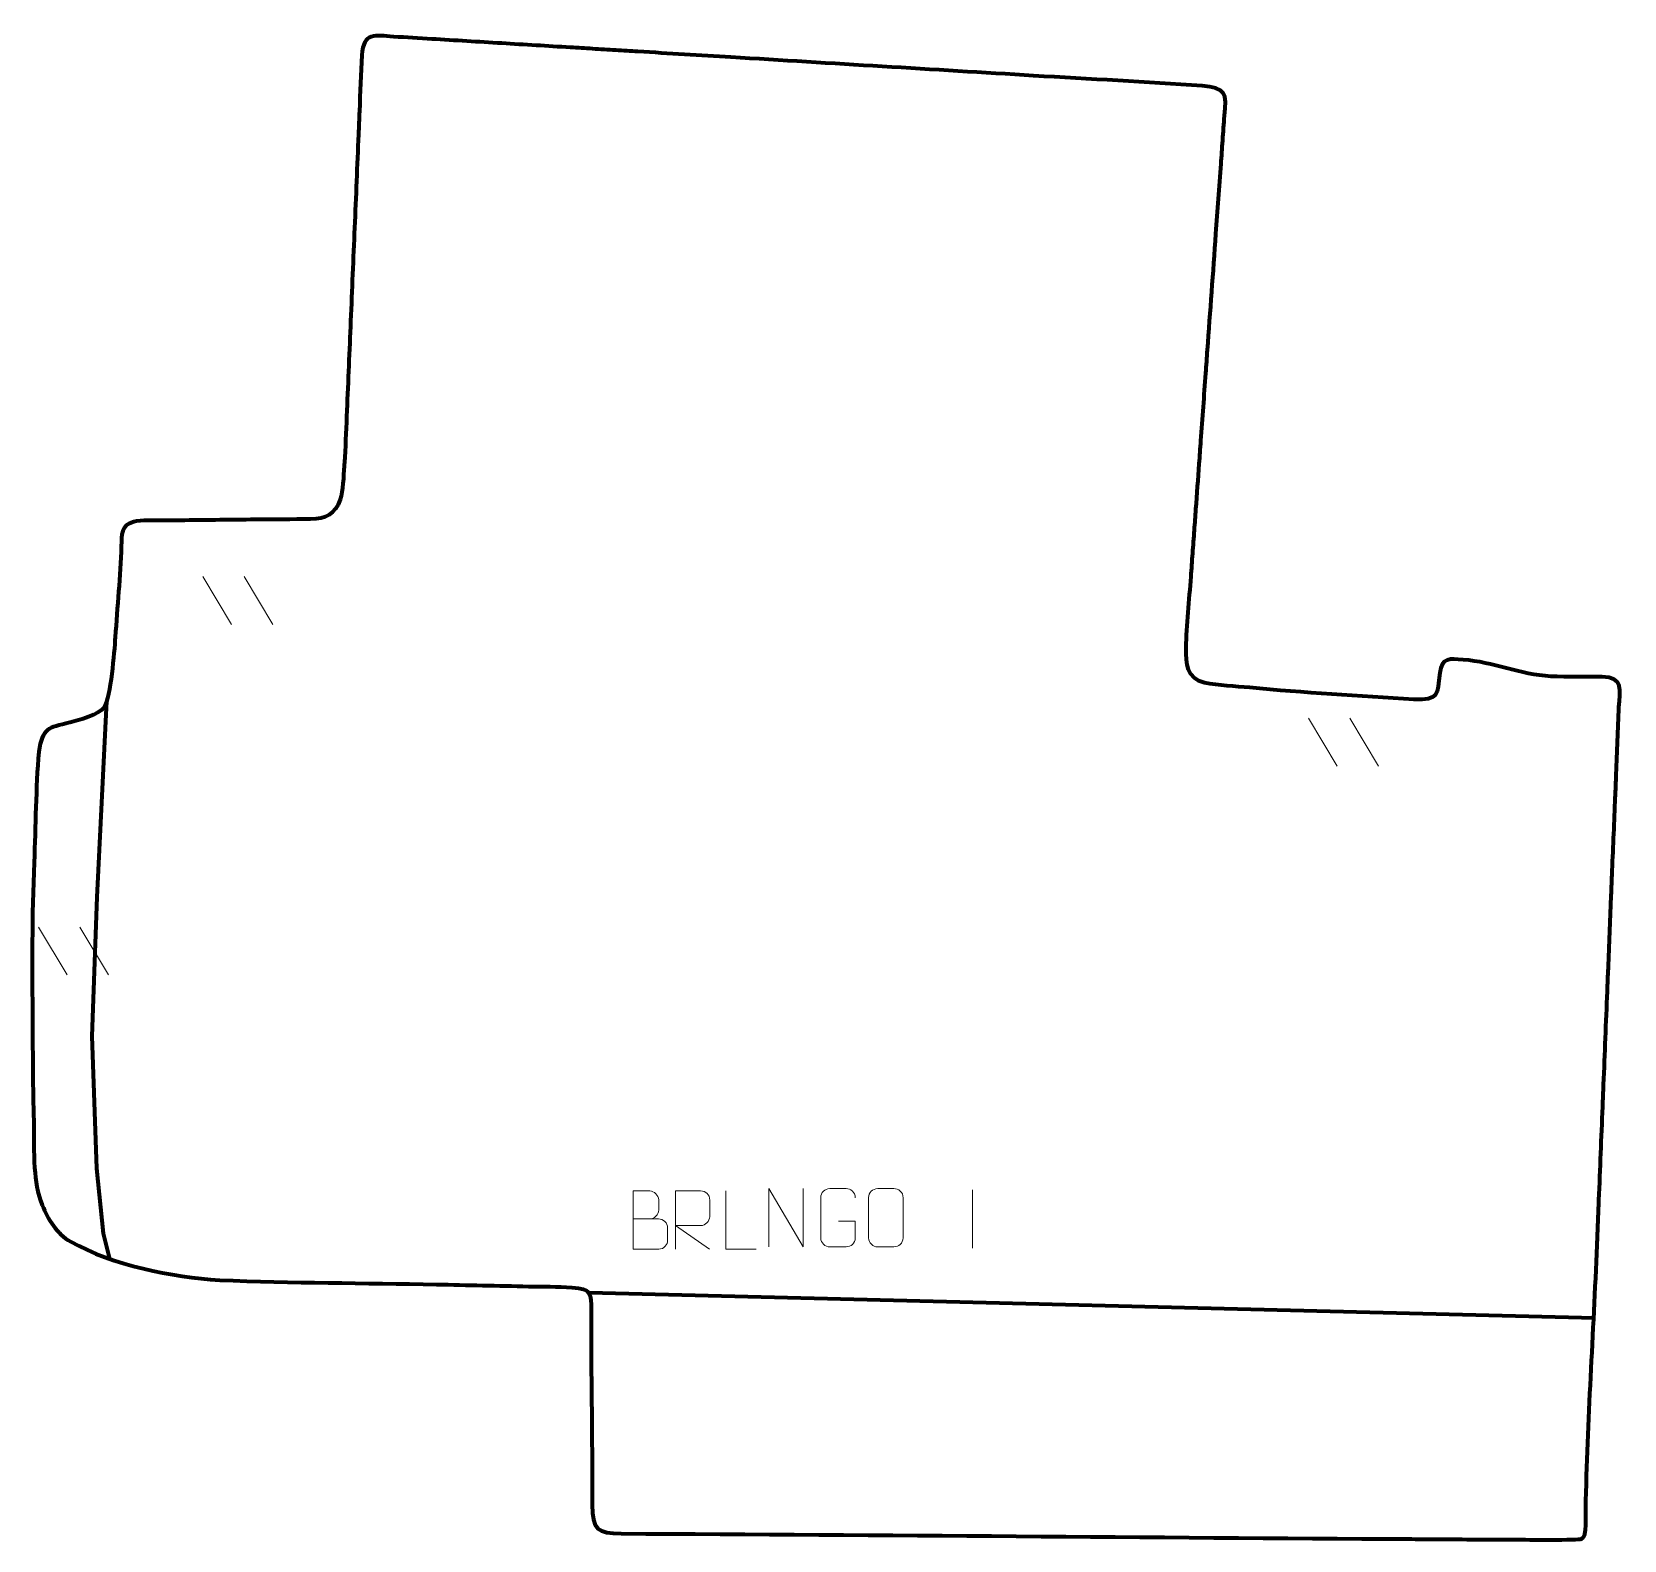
# Model space of a CAD drawing. Header units: millimetres. Extents: x 1321 to 2004, y 239 to 886.
import ezdxf

# ---------------------------------------------------------------- set-up
doc = ezdxf.new("R2010")
doc.units = ezdxf.units.MM
doc.header["$MEASUREMENT"] = 0
doc.layers.add('layer 2', color=7, linetype='Continuous')
doc.layers.add('layer 3', color=7, linetype='Continuous')

msp = doc.modelspace()

# ---------------------------------------------------------------- linework, layer by layer
at = {"layer": 'layer 2', "color": 142, "lineweight": 158}
msp.add_open_spline([(1352.6953, 598.6819), (1352.6953, 598.6819), (1348.5495, 514.7097), (1348.5495, 514.7097), (1348.5495, 514.7097), (1348.5495, 514.7097), (1346.4325, 455.0824), (1346.4325, 455.0824), (1346.4325, 455.0824), (1346.4325, 455.0824), (1348.3729, 398.2776), (1348.3729, 398.2776), (1348.3729, 398.2776), (1348.3729, 398.2776), (1351.1955, 370.4044), (1351.1955, 370.4044), (1351.1955, 370.4044), (1351.1955, 370.4044), (1353.7624, 360.0946), (1353.7624, 360.0946)], degree=3, knots=[0, 0, 0, 0, 0.16666667, 0.16666667, 0.16666667, 0.16666667, 0.33333333, 0.33333333, 0.33333333, 0.33333333, 0.5, 0.5, 0.5, 0.5, 0.66666667, 0.66666667, 0.66666667, 0.66666667, 1, 1, 1, 1], dxfattribs=at)
msp.add_open_spline([(1559.7158, 345.0897), (1559.7158, 345.0897), (1991.2174, 334.2496), (1991.2174, 334.2496)], degree=3, dxfattribs=at)
at = {"layer": 'layer 3', "color": 22, "lineweight": 158}
msp.add_open_spline([(1926.4264, 239.336), (1926.4264, 239.336), (1925.9264, 239.3384), (1925.9264, 239.3384), (1925.9264, 239.3384), (1925.9264, 239.3384), (1925.4259, 239.3417), (1925.4259, 239.3417), (1925.4259, 239.3417), (1921.1078, 239.372), (1916.7896, 239.4009), (1912.4713, 239.4257), (1912.4713, 239.4257), (1799.4801, 240.0682), (1686.4892, 241.2159), (1573.4986, 241.7601), (1573.4986, 241.7601), (1563.3188, 241.8295), (1561.1484, 243.4976), (1561.0114, 254.1226), (1561.0114, 254.1226), (1560.9523, 258.7068), (1561.0949, 263.3566), (1561.0584, 267.9814), (1561.0584, 267.9814), (1560.8765, 291.0774), (1560.5238, 314.2436), (1560.5434, 337.3327), (1560.5434, 337.3327), (1560.5498, 344.8056), (1560.8328, 346.6989), (1552.3142, 347.3055), (1552.3142, 347.3055), (1546.1273, 347.728), (1539.9347, 347.6437), (1533.7385, 347.768), (1533.7385, 347.768), (1520.5895, 348.0471), (1507.4404, 348.3262), (1494.2913, 348.6052), (1494.2913, 348.6052), (1463.3454, 349.2514), (1432.1478, 349.1857), (1401.2493, 350.4933), (1401.2493, 350.4933), (1380.6724, 351.6558), (1355.352, 356.8542), (1337.2676, 366.9471), (1337.2676, 366.9471), (1331.2682, 370.2953), (1327.6461, 376.3628), (1325.102, 382.5594), (1325.102, 382.5594), (1322.9137, 387.8893), (1322.2465, 392.9166), (1321.8066, 398.6055), (1321.8066, 398.6055), (1321.3594, 405.2939), (1321.6354, 412.0473), (1321.444, 418.7542), (1321.444, 418.7542), (1320.9908, 432.7253), (1321.0016, 446.6879), (1320.9358, 460.6637), (1320.9358, 460.6637), (1320.9358, 460.6637), (1320.9327, 461.1614), (1320.9327, 461.1614), (1320.9327, 461.1614), (1320.6855, 484.1697), (1320.6287, 506.5745), (1321.6178, 529.5865), (1321.6178, 529.5865), (1322.2611, 545.2851), (1322.272, 561.3545), (1323.5838, 576.9776), (1323.5838, 576.9776), (1325.1618, 587.3322), (1327.4577, 587.1735), (1336.8819, 589.5981), (1336.8819, 589.5981), (1340.6583, 590.5697), (1349.5363, 592.8407), (1351.6065, 596.0092), (1351.6065, 596.0092), (1354.469, 600.8206), (1355.9273, 619.6203), (1356.3944, 626.2239), (1356.3944, 626.2239), (1357.3097, 639.1334), (1358.4958, 652.3734), (1359.0137, 665.2742), (1359.0137, 665.2742), (1359.2031, 669.991), (1358.6842, 674.1047), (1364.3287, 675.629), (1364.3287, 675.629), (1367.3311, 676.4399), (1373.39, 676.1852), (1376.7087, 676.1962), (1376.7087, 676.1962), (1379.8857, 676.2196), (1383.0624, 676.2416), (1386.2393, 676.2757), (1386.2393, 676.2757), (1396.2617, 676.3859), (1406.2842, 676.4961), (1416.3066, 676.6064), (1416.3066, 676.6064), (1424.2938, 676.6951), (1432.26, 676.703), (1440.2388, 676.7702), (1440.2388, 676.7702), (1446.77, 676.8252), (1450.661, 678.8748), (1452.9345, 685.2798), (1452.9345, 685.2798), (1454.1317, 688.6526), (1454.3287, 695.5248), (1454.6203, 699.3603), (1454.6203, 699.3603), (1454.7095, 700.5335), (1454.7987, 701.7066), (1454.8879, 702.8798), (1454.8879, 702.8798), (1454.8879, 702.8798), (1454.9262, 703.3826), (1454.9262, 703.3826), (1454.9262, 703.3826), (1455.2067, 710.0436), (1455.4871, 716.7047), (1455.7677, 723.3658), (1455.7677, 723.3658), (1456.3076, 736.1883), (1456.8476, 749.0109), (1457.3876, 761.8335), (1457.3876, 761.8335), (1457.6681, 768.4945), (1457.9487, 775.1556), (1458.2291, 781.8167), (1458.2291, 781.8167), (1458.7902, 795.1387), (1459.3511, 808.4609), (1459.9122, 821.7831), (1459.9122, 821.7831), (1460.1926, 828.4441), (1460.4732, 835.1052), (1460.7537, 841.7663), (1460.7537, 841.7663), (1460.8939, 845.0968), (1461.0343, 848.4274), (1461.1745, 851.7579), (1461.1745, 851.7579), (1461.5075, 859.723), (1461.6933, 867.8283), (1462.1866, 875.7696), (1462.1866, 875.7696), (1462.9611, 885.7809), (1467.6412, 884.2176), (1475.9328, 883.6949), (1475.9328, 883.6949), (1481.369, 883.3523), (1486.8116, 883.0292), (1492.2492, 882.6975), (1492.2492, 882.6975), (1502.2358, 882.0893), (1512.2225, 881.4812), (1522.2091, 880.873), (1522.2091, 880.873), (1532.0293, 880.2751), (1541.8495, 879.677), (1551.6697, 879.079), (1551.6697, 879.079), (1554.8321, 878.8865), (1557.9945, 878.6938), (1561.157, 878.5012), (1561.157, 878.5012), (1564.4859, 878.2986), (1567.8147, 878.0959), (1571.1436, 877.8931), (1571.1436, 877.8931), (1574.3061, 877.7005), (1577.4685, 877.508), (1580.6309, 877.3154), (1580.6309, 877.3154), (1593.9464, 876.5046), (1607.262, 875.6937), (1620.5774, 874.8828), (1620.5774, 874.8828), (1663.8529, 872.2475), (1707.1283, 869.6123), (1750.4038, 866.977), (1750.4038, 866.977), (1774.4624, 865.5143), (1798.6218, 864.2987), (1822.6536, 862.5784), (1822.6536, 862.5784), (1832.8898, 861.8457), (1833.3888, 859.4284), (1832.36, 849.8463), (1832.36, 849.8463), (1831.9841, 846.3457), (1831.8118, 842.806), (1831.5623, 839.293), (1831.5623, 839.293), (1831.5623, 839.293), (1831.5496, 839.1192), (1831.5496, 839.1192), (1831.5496, 839.1192), (1831.3079, 835.7952), (1831.0662, 832.4712), (1830.8245, 829.147), (1830.8245, 829.147), (1830.0995, 819.1749), (1829.3744, 809.2028), (1828.6494, 799.2307), (1828.6494, 799.2307), (1827.441, 782.6104), (1826.2326, 765.9902), (1825.0242, 749.3699), (1825.0242, 749.3699), (1824.7825, 746.0459), (1824.5409, 742.7218), (1824.2992, 739.3978), (1824.2992, 739.3978), (1823.5983, 729.758), (1822.8974, 720.1184), (1822.1966, 710.4786), (1822.1966, 710.4786), (1821.9549, 707.1546), (1821.7132, 703.8305), (1821.4716, 700.5065), (1821.4716, 700.5065), (1821.0003, 694.0245), (1820.529, 687.5427), (1820.0578, 681.0608), (1820.0578, 681.0608), (1819.8402, 678.0691), (1819.6227, 675.0775), (1819.4052, 672.0858), (1819.4052, 672.0858), (1819.1636, 668.7618), (1818.9218, 665.4378), (1818.6802, 662.1137), (1818.6802, 662.1137), (1818.4385, 658.7897), (1818.1968, 655.4657), (1817.9551, 652.1416), (1817.9551, 652.1416), (1817.2184, 642.1053), (1816.082, 631.5249), (1815.808, 621.5224), (1815.808, 621.5224), (1815.7291, 614.7), (1816.1228, 608.3318), (1823.752, 606.582), (1823.752, 606.582), (1829.7861, 605.3735), (1836.8877, 605.1384), (1843.1159, 604.5346), (1843.1159, 604.5346), (1866.4334, 602.3215), (1890.111, 600.9599), (1913.503, 599.4664), (1913.503, 599.4664), (1924.5306, 599.1583), (1923.4744, 601.2556), (1924.6531, 610.9038), (1924.6531, 610.9038), (1925.6388, 617.6542), (1928.8353, 616.9203), (1934.6604, 616.5093), (1934.6604, 616.5093), (1947.6068, 615.521), (1958.8602, 610.1047), (1972.2981, 609.3803), (1972.2981, 609.3803), (1979.7335, 609.0266), (1986.9945, 609.3352), (1994.3757, 609.1666), (1994.3757, 609.1666), (2003.76, 608.9522), (2001.9112, 603.3777), (2001.5311, 596.1786), (2001.5311, 596.1786), (2001.0296, 586.6812), (2000.785, 577.164), (2000.3996, 567.6604), (2000.3996, 567.6604), (2000.2565, 564.1606), (2000.1114, 560.6609), (1999.9648, 557.1612), (1999.9648, 557.1612), (1999.9439, 556.6634), (1999.9232, 556.1656), (1999.9025, 555.6677), (1999.9025, 555.6677), (1999.4674, 545.1755), (1999.0121, 534.683), (1998.5867, 524.1907), (1998.5867, 524.1907), (1998.4523, 520.8613), (1998.3179, 517.532), (1998.1834, 514.2028), (1998.1834, 514.2028), (1997.78, 504.2148), (1997.3767, 494.2268), (1996.9733, 484.2389), (1996.9733, 484.2389), (1996.8389, 480.9096), (1996.7045, 477.5802), (1996.57, 474.2509), (1996.57, 474.2509), (1996.0322, 460.9336), (1995.4944, 447.6164), (1994.9567, 434.2991), (1994.9567, 434.2991), (1994.829, 431.1363), (1994.7012, 427.9734), (1994.5735, 424.8106), (1994.5735, 424.8106), (1994.0358, 411.4933), (1993.4979, 398.1761), (1992.9601, 384.8587), (1992.9601, 384.8587), (1992.8324, 381.6959), (1992.7047, 378.5331), (1992.577, 375.3702), (1992.577, 375.3702), (1992.4425, 372.0409), (1992.3096, 368.7115), (1992.1736, 365.3823), (1992.1736, 365.3823), (1990.6006, 327.7167), (1988.1021, 290.0371), (1987.2623, 252.3505), (1987.2623, 252.3505), (1987.2066, 249.8535), (1988.1628, 240.3953), (1985.5258, 239.464), (1985.5258, 239.464), (1984.0176, 238.9314), (1961.2439, 239.1472), (1957.7105, 239.1581), (1957.7105, 239.1581), (1947.2798, 239.178), (1936.8554, 239.282), (1926.4264, 239.336)], degree=3, knots=[0, 0, 0, 0, 0.01136364, 0.01136364, 0.01136364, 0.01136364, 0.02272727, 0.02272727, 0.02272727, 0.02272727, 0.03409091, 0.03409091, 0.03409091, 0.03409091, 0.04545455, 0.04545455, 0.04545455, 0.04545455, 0.05681818, 0.05681818, 0.05681818, 0.05681818, 0.06818182, 0.06818182, 0.06818182, 0.06818182, 0.07954545, 0.07954545, 0.07954545, 0.07954545, 0.09090909, 0.09090909, 0.09090909, 0.09090909, 0.10227273, 0.10227273, 0.10227273, 0.10227273, 0.11363636, 0.11363636, 0.11363636, 0.11363636, 0.125, 0.125, 0.125, 0.125, 0.13636364, 0.13636364, 0.13636364, 0.13636364, 0.14772727, 0.14772727, 0.14772727, 0.14772727, 0.15909091, 0.15909091, 0.15909091, 0.15909091, 0.17045455, 0.17045455, 0.17045455, 0.17045455, 0.18181818, 0.18181818, 0.18181818, 0.18181818, 0.19318182, 0.19318182, 0.19318182, 0.19318182, 0.20454545, 0.20454545, 0.20454545, 0.20454545, 0.21590909, 0.21590909, 0.21590909, 0.21590909, 0.22727273, 0.22727273, 0.22727273, 0.22727273, 0.23863636, 0.23863636, 0.23863636, 0.23863636, 0.25, 0.25, 0.25, 0.25, 0.26136364, 0.26136364, 0.26136364, 0.26136364, 0.27272727, 0.27272727, 0.27272727, 0.27272727, 0.28409091, 0.28409091, 0.28409091, 0.28409091, 0.29545455, 0.29545455, 0.29545455, 0.29545455, 0.30681818, 0.30681818, 0.30681818, 0.30681818, 0.31818182, 0.31818182, 0.31818182, 0.31818182, 0.32954545, 0.32954545, 0.32954545, 0.32954545, 0.34090909, 0.34090909, 0.34090909, 0.34090909, 0.35227273, 0.35227273, 0.35227273, 0.35227273, 0.36363636, 0.36363636, 0.36363636, 0.36363636, 0.375, 0.375, 0.375, 0.375, 0.38636364, 0.38636364, 0.38636364, 0.38636364, 0.39772727, 0.39772727, 0.39772727, 0.39772727, 0.40909091, 0.40909091, 0.40909091, 0.40909091, 0.42045455, 0.42045455, 0.42045455, 0.42045455, 0.43181818, 0.43181818, 0.43181818, 0.43181818, 0.44318182, 0.44318182, 0.44318182, 0.44318182, 0.45454545, 0.45454545, 0.45454545, 0.45454545, 0.46590909, 0.46590909, 0.46590909, 0.46590909, 0.47727273, 0.47727273, 0.47727273, 0.47727273, 0.48863636, 0.48863636, 0.48863636, 0.48863636, 0.5, 0.5, 0.5, 0.5, 0.51136364, 0.51136364, 0.51136364, 0.51136364, 0.52272727, 0.52272727, 0.52272727, 0.52272727, 0.53409091, 0.53409091, 0.53409091, 0.53409091, 0.54545455, 0.54545455, 0.54545455, 0.54545455, 0.55681818, 0.55681818, 0.55681818, 0.55681818, 0.56818182, 0.56818182, 0.56818182, 0.56818182, 0.57954545, 0.57954545, 0.57954545, 0.57954545, 0.59090909, 0.59090909, 0.59090909, 0.59090909, 0.60227273, 0.60227273, 0.60227273, 0.60227273, 0.61363636, 0.61363636, 0.61363636, 0.61363636, 0.625, 0.625, 0.625, 0.625, 0.63636364, 0.63636364, 0.63636364, 0.63636364, 0.64772727, 0.64772727, 0.64772727, 0.64772727, 0.65909091, 0.65909091, 0.65909091, 0.65909091, 0.67045455, 0.67045455, 0.67045455, 0.67045455, 0.68181818, 0.68181818, 0.68181818, 0.68181818, 0.69318182, 0.69318182, 0.69318182, 0.69318182, 0.70454545, 0.70454545, 0.70454545, 0.70454545, 0.71590909, 0.71590909, 0.71590909, 0.71590909, 0.72727273, 0.72727273, 0.72727273, 0.72727273, 0.73863636, 0.73863636, 0.73863636, 0.73863636, 0.75, 0.75, 0.75, 0.75, 0.76136364, 0.76136364, 0.76136364, 0.76136364, 0.77272727, 0.77272727, 0.77272727, 0.77272727, 0.78409091, 0.78409091, 0.78409091, 0.78409091, 0.79545455, 0.79545455, 0.79545455, 0.79545455, 0.80681818, 0.80681818, 0.80681818, 0.80681818, 0.81818182, 0.81818182, 0.81818182, 0.81818182, 0.82954545, 0.82954545, 0.82954545, 0.82954545, 0.84090909, 0.84090909, 0.84090909, 0.84090909, 0.85227273, 0.85227273, 0.85227273, 0.85227273, 0.86363636, 0.86363636, 0.86363636, 0.86363636, 0.875, 0.875, 0.875, 0.875, 0.88636364, 0.88636364, 0.88636364, 0.88636364, 0.89772727, 0.89772727, 0.89772727, 0.89772727, 0.90909091, 0.90909091, 0.90909091, 0.90909091, 0.92045455, 0.92045455, 0.92045455, 0.92045455, 0.93181818, 0.93181818, 0.93181818, 0.93181818, 0.94318182, 0.94318182, 0.94318182, 0.94318182, 0.95454545, 0.95454545, 0.95454545, 0.95454545, 0.96590909, 0.96590909, 0.96590909, 0.96590909, 0.97727273, 0.97727273, 0.97727273, 0.97727273, 1, 1, 1, 1], dxfattribs=at)
at = {"layer": 'layer 3', "color": 250, "lineweight": 9}
for points in [[(1393.9758, 652.1515), (1393.9758, 652.1515), (1406.3401, 631.6072), (1406.3401, 631.6072)], [(1411.7057, 652.1515), (1411.7057, 652.1515), (1424.07, 631.6072), (1424.07, 631.6072)], [(1868.2988, 591.4167), (1868.2988, 591.4167), (1880.6631, 570.8724), (1880.6631, 570.8724)], [(1886.0287, 591.4167), (1886.0287, 591.4167), (1898.393, 570.8724), (1898.393, 570.8724)], [(1323.4203, 501.8682), (1323.4203, 501.8682), (1335.7846, 481.3239), (1335.7846, 481.3239)], [(1341.1502, 501.8682), (1341.1502, 501.8682), (1353.5145, 481.3239), (1353.5145, 481.3239)], [(1724.2338, 389.0994), (1724.2338, 389.0994), (1724.2338, 364.1253), (1724.2338, 364.1253)]]:
    msp.add_open_spline(points, degree=3, dxfattribs=at)
for points, knots in [([(1636.8567, 364.7721), (1636.8567, 364.7721), (1636.8567, 389.7256), (1636.8567, 389.7256), (1636.8567, 389.7256), (1636.8567, 389.7256), (1651.5115, 364.7721), (1651.5115, 364.7721), (1651.5115, 364.7721), (1651.5115, 364.7721), (1651.5115, 389.7256), (1651.5115, 389.7256)], [0, 0, 0, 0, 0.25, 0.25, 0.25, 0.25, 0.5, 0.5, 0.5, 0.5, 1, 1, 1, 1]), ([(1666.7339, 375.7052), (1666.7339, 375.7052), (1673.902, 375.7052), (1673.902, 375.7052), (1673.902, 375.7052), (1673.902, 375.7052), (1673.902, 368.5371), (1673.902, 368.5371), (1673.902, 368.5371), (1673.7623, 366.2137), (1672.0851, 364.7341), (1669.9373, 364.7233), (1669.9373, 364.7233), (1667.6055, 364.7237), (1665.2735, 364.7237), (1662.942, 364.7233), (1662.942, 364.7233), (1661.0171, 364.6179), (1659.0449, 366.5024), (1659.0561, 368.5197), (1659.0561, 368.5197), (1659.0565, 374.2898), (1659.0565, 380.0595), (1659.0561, 385.8288), (1659.0561, 385.8288), (1659.0603, 387.9669), (1660.8071, 389.6861), (1662.9594, 389.6727), (1662.9594, 389.6727), (1665.2851, 389.6727), (1667.6112, 389.6727), (1669.9373, 389.6727), (1669.9373, 389.6727), (1671.884, 389.7081), (1673.8754, 388.2166), (1673.902, 385.7789)], [0, 0, 0, 0, 0.1, 0.1, 0.1, 0.1, 0.2, 0.2, 0.2, 0.2, 0.3, 0.3, 0.3, 0.3, 0.4, 0.4, 0.4, 0.4, 0.5, 0.5, 0.5, 0.5, 0.6, 0.6, 0.6, 0.6, 0.7, 0.7, 0.7, 0.7, 0.8, 0.8, 0.8, 0.8, 1, 1, 1, 1]), ([(1683.5039, 389.6721), (1685.8296, 389.6721), (1688.1557, 389.6721), (1690.4818, 389.6721), (1690.4818, 389.6721), (1692.4284, 389.7077), (1694.4198, 388.2161), (1694.4465, 385.7785), (1694.4465, 385.7785), (1694.4461, 380.0316), (1694.4461, 374.2843), (1694.4465, 368.5366), (1694.4465, 368.5366), (1694.3067, 366.2132), (1692.6295, 364.7336), (1690.4818, 364.7228), (1690.4818, 364.7228), (1688.1499, 364.7232), (1685.818, 364.7232), (1683.4865, 364.7228), (1683.4865, 364.7228), (1681.5615, 364.6174), (1679.5894, 366.5019), (1679.6006, 368.5192), (1679.6006, 368.5192), (1679.6009, 374.2893), (1679.6009, 380.059), (1679.6006, 385.8283), (1679.6006, 385.8283), (1679.6048, 387.9664), (1681.3515, 389.6856), (1683.5039, 389.6721)], [0, 0, 0, 0, 0.11111111, 0.11111111, 0.11111111, 0.11111111, 0.22222222, 0.22222222, 0.22222222, 0.22222222, 0.33333333, 0.33333333, 0.33333333, 0.33333333, 0.44444444, 0.44444444, 0.44444444, 0.44444444, 0.55555556, 0.55555556, 0.55555556, 0.55555556, 0.66666667, 0.66666667, 0.66666667, 0.66666667, 0.77777778, 0.77777778, 0.77777778, 0.77777778, 1, 1, 1, 1]), ([(1578.6429, 376.6912), (1582.2815, 376.6916), (1585.8686, 376.6916), (1589.508, 376.6912), (1589.508, 376.6912), (1591.4834, 376.6739), (1593.407, 374.9378), (1593.407, 372.8882), (1593.407, 372.8882), (1593.4066, 371.7596), (1593.4066, 368.7102), (1593.407, 367.5813), (1593.407, 367.5813), (1593.4246, 365.7234), (1591.8825, 363.7095), (1589.561, 363.7264), (1589.561, 363.7264), (1585.9212, 363.7268), (1582.2818, 363.7268), (1578.6429, 363.7264), (1578.6429, 363.7264), (1578.6429, 372.0447), (1578.6429, 380.3625), (1578.6429, 388.68), (1578.6429, 388.68), (1581.0166, 388.68), (1583.3907, 388.68), (1585.7649, 388.68), (1585.7649, 388.68), (1587.4457, 388.6976), (1589.5425, 386.7871), (1589.5602, 384.8247), (1589.5602, 384.8247), (1589.5598, 382.7586), (1589.5598, 382.6126), (1589.5602, 380.5461), (1589.5602, 380.5461), (1589.5775, 378.48), (1587.723, 376.6739), (1585.713, 376.6912)], [0, 0, 0, 0, 0.09090909, 0.09090909, 0.09090909, 0.09090909, 0.18181818, 0.18181818, 0.18181818, 0.18181818, 0.27272727, 0.27272727, 0.27272727, 0.27272727, 0.36363636, 0.36363636, 0.36363636, 0.36363636, 0.45454545, 0.45454545, 0.45454545, 0.45454545, 0.54545455, 0.54545455, 0.54545455, 0.54545455, 0.63636364, 0.63636364, 0.63636364, 0.63636364, 0.72727273, 0.72727273, 0.72727273, 0.72727273, 0.81818182, 0.81818182, 0.81818182, 0.81818182, 1, 1, 1, 1]), ([(1596.7645, 363.7228), (1596.7645, 363.7228), (1596.7645, 388.6763), (1596.7645, 388.6763), (1596.7645, 388.6763), (1600.3593, 388.6763), (1603.9548, 388.6763), (1607.55, 388.6763), (1607.55, 388.6763), (1609.8753, 388.6386), (1611.4326, 387.1486), (1611.4285, 384.7822), (1611.4285, 384.7822), (1611.4281, 382.7467), (1611.4281, 379.6873), (1611.4285, 377.6513), (1611.4285, 377.6513), (1611.422, 375.7758), (1609.6097, 373.834), (1607.6002, 373.8149), (1607.6002, 373.8149), (1607.6002, 373.8149), (1596.7645, 373.8149), (1596.7645, 373.8149), (1596.7645, 373.8149), (1596.7645, 373.8149), (1611.4192, 363.7228), (1611.4192, 363.7228)], [0, 0, 0, 0, 0.125, 0.125, 0.125, 0.125, 0.25, 0.25, 0.25, 0.25, 0.375, 0.375, 0.375, 0.375, 0.5, 0.5, 0.5, 0.5, 0.625, 0.625, 0.625, 0.625, 0.75, 0.75, 0.75, 0.75, 1, 1, 1, 1]), ([(1631.3521, 363.719), (1631.3521, 363.719), (1618.403, 363.719), (1618.403, 363.719), (1618.403, 363.719), (1618.403, 363.719), (1618.403, 388.6726), (1618.403, 388.6726)], [0, 0, 0, 0, 0.33333333, 0.33333333, 0.33333333, 0.33333333, 1, 1, 1, 1])]:
    msp.add_open_spline(points, degree=3, knots=knots, dxfattribs=at)

doc.saveas('drawing.dxf')
